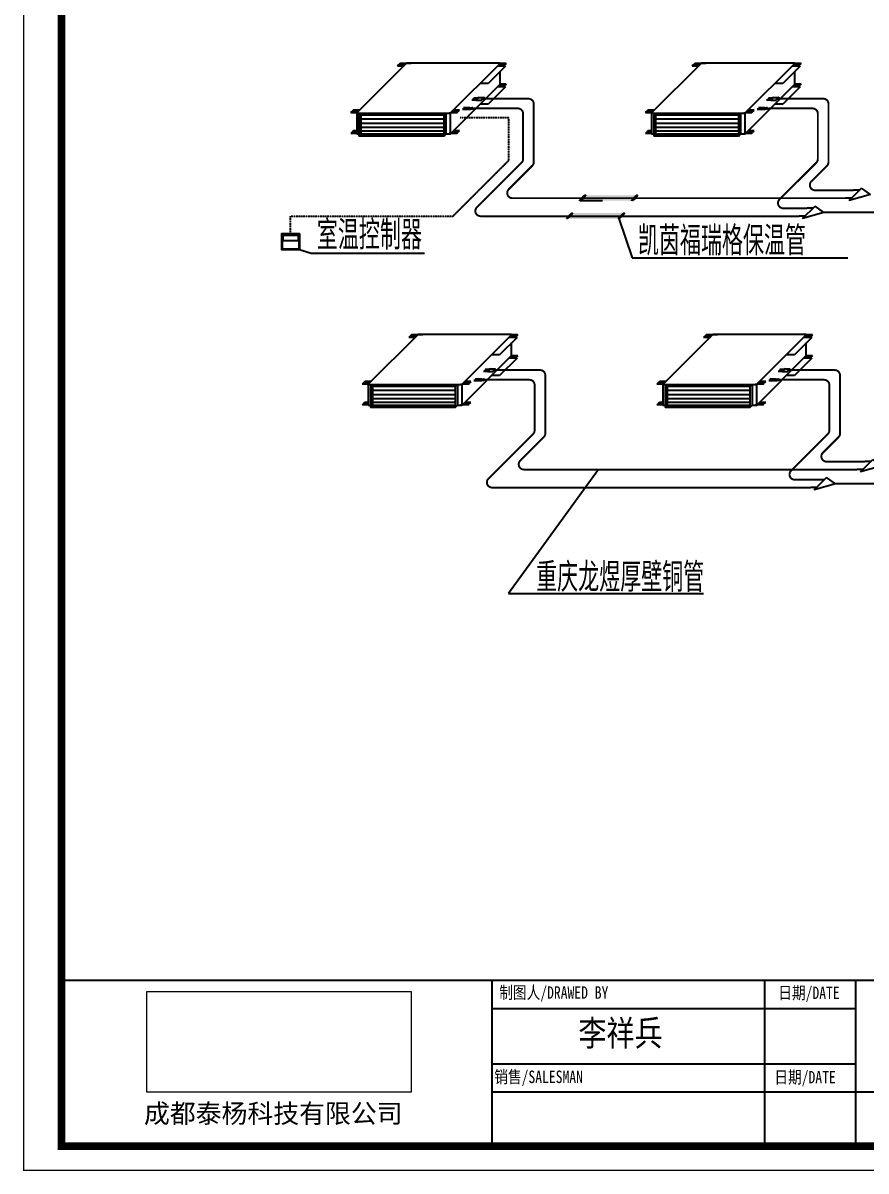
# Model space of a CAD drawing. Header units: millimetres. Extents: x -5096 to 255006, y -2833 to 77941.
# Drawn here: x 46267 to 57384, y 24560 to 39709 of the extents above; entities that cross this region are included whole.
import ezdxf

# ---------------------------------------------------------------- set-up
doc = ezdxf.new("R2010")
doc.units = ezdxf.units.MM
doc.linetypes.add('DASHED', pattern=[0.75, 0.5, -0.25])
doc.layers.add('填充', color=7, linetype='Continuous', lineweight=9)
doc.layers.add('暖气片', color=1, linetype='Continuous', lineweight=5)
doc.layers.add('墙体线', color=8, linetype='Continuous')
doc.layers.add('文字', color=7, linetype='Continuous')
doc.styles.add('-宋体', font='', dxfattribs={"width": 0.8})
doc.styles.add('_TCH_DIM', font='SIMPLEX', dxfattribs={"bigfont": 'GBCBIG'})
doc.styles.add('GS-标注', font='')
doc.styles.add('宋体', font='simhei.ttf', dxfattribs={"width": 0.8})
doc.styles.get('-宋体').set_extended_font_data('SimSun')
doc.styles.get('GS-标注').set_extended_font_data('SimSun')
picture_1 = doc.add_image_def('image1.png', size_in_pixel=(1086, 414))

# ---------------------------------------------------------------- blocks, each defined once
blk = doc.blocks.new('A$C58AB66E0')
for p, q in [((0.132, 0), (0.607, 0.475)), ((0.952, 0.238), (0.607, 0.475)), ((0.224, 0.092), (0, 0.092)), ((0.952, 0.238), (0.132, 0)), ((0.528, 0.396), (0.304, 0.396))]:
    blk.add_line(p, q)
blk = doc.blocks.new('A$C14F644B0')
for p, q in [((0.235, 0.893), (2.138, 2.796)), ((1.827, 2.725), (1.794, 2.692)), ((2.034, 2.692), (1.794, 2.692)), ((1.84, 2.725), (1.807, 2.692)), ((1.808, 2.706), (1.821, 2.706)), ((1.987, 2.725), (1.827, 2.725)), ((1.861, 2.758), (1.893, 2.791)), ((2.021, 2.758), (1.861, 2.758)), ((1.874, 2.758), (1.906, 2.791)), ((1.879, 2.777), (1.892, 2.777)), ((2.133, 2.791), (1.893, 2.791)), ((5.736, 2.801), (2.152, 2.801)), ((2.158, 2.801), (2.2, 2.801)), ((2.158, 2.801), (2.324, 2.801)), ((5.736, 2.801), (2.16, 2.801)), ((3.835, 0.893), (5.738, 2.796)), ((5.638, 2.692), (4.971, 2.024)), ((5.95, 2.692), (5.282, 2.024)), ((5.878, 2.692), (5.638, 2.692)), ((5.95, 2.692), (5.638, 2.692)), ((5.98, 2.791), (5.74, 2.791)), ((5.914, 2.725), (5.754, 2.725)), ((5.948, 2.758), (5.788, 2.758)), ((5.901, 2.725), (5.869, 2.692)), ((5.914, 2.725), (5.881, 2.692)), ((5.896, 2.706), (5.883, 2.706)), ((5.935, 2.758), (5.968, 2.791)), ((5.98, 2.791), (5.948, 2.758)), ((5.966, 2.777), (5.953, 2.777)), ((5.738, 2.001), (5.738, 2.48)), ((3.835, 0.093), (5.738, 1.996)), ((5.282, 2.024), (4.971, 2.024)), ((5.638, 1.892), (4.971, 1.224)), ((5.95, 1.892), (5.282, 1.224)), ((5.878, 1.892), (5.638, 1.892)), ((5.95, 1.892), (5.638, 1.892)), ((5.98, 1.991), (5.74, 1.991)), ((5.914, 1.924), (5.754, 1.924)), ((5.948, 1.958), (5.788, 1.958)), ((5.901, 1.924), (5.869, 1.892)), ((5.914, 1.924), (5.881, 1.892)), ((5.896, 1.906), (5.883, 1.906)), ((5.935, 1.958), (5.968, 1.991)), ((5.98, 1.991), (5.948, 1.958)), ((5.966, 1.977), (5.953, 1.977)), ((4.655, 1.4), (4.688, 1.4)), ((4.655, 1.4), (4.688, 1.4)), ((4.685, 1.397), (4.764, 1.476)), ((4.685, 1.397), (4.818, 1.397)), ((4.729, 1.474), (4.762, 1.474)), ((4.764, 1.476), (4.897, 1.476)), ((4.818, 1.383), (4.924, 1.49)), ((4.818, 1.383), (4.818, 1.397)), ((4.818, 1.383), (5.01, 1.383)), ((4.924, 1.49), (4.897, 1.476)), ((4.924, 1.49), (5.116, 1.49)), ((5.009, 1.382), (5.118, 1.491)), ((5.01, 1.383), (5.009, 1.382)), ((5.009, 1.382), (5.017, 1.382)), ((5.116, 1.49), (5.01, 1.383)), ((5.017, 1.382), (5.126, 1.491)), ((5.017, 1.382), (5.02, 1.383)), ((5.126, 1.49), (5.02, 1.383)), ((5.073, 1.437), (5.113, 1.437)), ((5.116, 1.49), (5.118, 1.491)), ((5.118, 1.491), (5.126, 1.491)), ((5.126, 1.491), (5.126, 1.49)), ((0.033, 0.93), (0, 0.898)), ((0.24, 0.898), (0, 0.898)), ((0.045, 0.93), (0.013, 0.898)), ((0.014, 0.912), (0.027, 0.912)), ((0.193, 0.93), (0.033, 0.93)), ((0.066, 0.964), (0.099, 0.997)), ((0.226, 0.964), (0.066, 0.964)), ((0.079, 0.964), (0.112, 0.997)), ((0.085, 0.983), (0.098, 0.983)), ((0.339, 0.997), (0.099, 0.997)), ((0.233, 0.889), (0.233, 0.087)), ((0.238, 0.887), (3.822, 0.887)), ((0.244, 0.887), (0.286, 0.887)), ((0.244, 0.887), (0.41, 0.887)), ((0.319, 0.8), (0.406, 0.887)), ((3.573, 0.8), (3.658, 0.885)), ((3.657, 0.887), (3.822, 0.887)), ((3.658, 0.885), (3.658, 0.087)), ((3.822, 0.887), (3.78, 0.887)), ((3.824, 0.888), (3.824, 0.087)), ((4.08, 0.898), (3.84, 0.898)), ((4.179, 0.997), (3.939, 0.997)), ((4.113, 0.93), (3.953, 0.93)), ((4.146, 0.964), (3.986, 0.964)), ((4.1, 0.93), (4.067, 0.898)), ((4.08, 0.898), (4.113, 0.93)), ((4.094, 0.912), (4.081, 0.912)), ((4.134, 0.964), (4.166, 0.997)), ((4.146, 0.964), (4.179, 0.997)), ((4.165, 0.983), (4.152, 0.983)), ((4.535, 1.041), (4.296, 1.041)), ((4.296, 1.041), (4.535, 1.041)), ((4.58, 1.086), (4.341, 1.086)), ((4.58, 1.086), (4.535, 1.041)), ((4.535, 1.041), (4.552, 1.036)), ((4.607, 1.091), (4.552, 1.036)), ((4.552, 1.036), (4.596, 1.036)), ((4.557, 1.041), (4.601, 1.041)), ((4.57, 1.054), (4.614, 1.054)), ((4.58, 1.086), (4.607, 1.091)), ((4.651, 1.091), (4.596, 1.036)), ((4.597, 1.081), (4.641, 1.081)), ((4.607, 1.091), (4.651, 1.091)), ((4.608, 1.04), (4.655, 1.087)), ((4.608, 1.048), (4.616, 1.048)), ((4.609, 1.038), (4.608, 1.04)), ((4.642, 1.036), (4.61, 1.036)), ((4.66, 1.054), (4.628, 1.054)), ((4.639, 1.079), (4.647, 1.079)), ((4.652, 1.04), (4.647, 1.038)), ((4.652, 1.04), (4.699, 1.087)), ((4.652, 1.04), (4.674, 1.047)), ((4.66, 1.089), (4.655, 1.087)), ((4.687, 1.081), (4.655, 1.081)), ((4.696, 1.091), (4.665, 1.091)), ((4.708, 1.081), (4.674, 1.047)), ((4.699, 1.087), (4.698, 1.089)), ((4.698, 1.064), (4.738, 1.064)), ((4.699, 1.087), (4.708, 1.081)), ((5.282, 1.224), (4.971, 1.224)), ((3.573, 0.8), (0.319, 0.8)), ((0.319, 0.8), (0.319, 0)), ((0.406, 0.087), (0.406, 0.8)), ((0.406, 0.661), (3.573, 0.661)), ((0.406, 0.501), (3.573, 0.501)), ((3.573, 0.8), (3.573, 0)), ((0.033, 0.13), (0, 0.098)), ((0.233, 0.098), (0, 0.098)), ((0.045, 0.13), (0.013, 0.098)), ((0.014, 0.112), (0.027, 0.112)), ((0.193, 0.13), (0.033, 0.13)), ((0.066, 0.164), (0.099, 0.197)), ((0.226, 0.164), (0.066, 0.164)), ((0.079, 0.164), (0.112, 0.197)), ((0.085, 0.182), (0.098, 0.182)), ((0.233, 0.197), (0.099, 0.197)), ((0.233, 0.087), (0.319, 0.087)), ((0.238, 0.087), (0.319, 0.087)), ((0.244, 0.087), (0.286, 0.087)), ((0.319, 0), (0.406, 0.087)), ((0.406, 0.341), (3.573, 0.341)), ((0.406, 0.202), (3.573, 0.202)), ((0.406, 0.087), (0.41, 0.087)), ((0.406, 0.087), (3.573, 0.087)), ((3.573, 0), (3.658, 0.087)), ((3.657, 0.087), (3.822, 0.087)), ((3.658, 0.087), (3.822, 0.087)), ((3.822, 0.087), (3.78, 0.087)), ((4.08, 0.098), (3.84, 0.098)), ((4.179, 0.197), (3.939, 0.197)), ((4.113, 0.13), (3.953, 0.13)), ((4.146, 0.164), (3.986, 0.164)), ((4.1, 0.13), (4.067, 0.098)), ((4.08, 0.098), (4.113, 0.13)), ((4.094, 0.112), (4.081, 0.112)), ((4.134, 0.164), (4.166, 0.197)), ((4.146, 0.164), (4.179, 0.197)), ((4.165, 0.182), (4.152, 0.182)), ((3.573, 0), (0.319, 0))]:
    blk.add_line(p, q)
for points in [[(2.021, 2.758), (2.026, 2.758), (2.03, 2.756), (2.033, 2.754), (2.033, 2.75), (2.031, 2.746), (2.028, 2.742), (2.023, 2.737), (2.016, 2.733), (2.009, 2.73), (2.001, 2.727), (1.994, 2.725), (1.987, 2.725)], [(2.152, 2.801), (2.149, 2.801), (2.147, 2.801), (2.144, 2.8), (2.142, 2.799), (2.14, 2.797), (2.138, 2.796)], [(2.152, 2.801), (2.149, 2.801), (2.147, 2.801), (2.144, 2.8), (2.142, 2.799), (2.14, 2.797), (2.138, 2.796)], [(5.738, 2.796), (5.739, 2.797), (5.74, 2.799), (5.74, 2.8), (5.739, 2.801), (5.738, 2.801), (5.736, 2.801)], [(5.754, 2.725), (5.748, 2.725), (5.744, 2.727), (5.742, 2.73), (5.742, 2.733), (5.743, 2.737), (5.747, 2.742), (5.752, 2.746), (5.759, 2.75), (5.766, 2.754), (5.774, 2.756), (5.781, 2.758), (5.788, 2.758)], [(5.738, 1.996), (5.739, 1.997), (5.74, 1.998), (5.74, 2), (5.739, 2.001), (5.738, 2.001), (5.736, 2.001)], [(5.754, 1.924), (5.748, 1.925), (5.744, 1.927), (5.742, 1.929), (5.742, 1.933), (5.743, 1.937), (5.747, 1.941), (5.752, 1.946), (5.759, 1.95), (5.766, 1.953), (5.774, 1.956), (5.781, 1.958), (5.788, 1.958)], [(0.226, 0.964), (0.232, 0.964), (0.236, 0.962), (0.238, 0.959), (0.239, 0.956), (0.237, 0.952), (0.234, 0.947), (0.228, 0.943), (0.222, 0.939), (0.214, 0.935), (0.207, 0.933), (0.199, 0.931), (0.193, 0.93)], [(0.235, 0.893), (0.234, 0.892), (0.233, 0.89), (0.234, 0.889), (0.234, 0.888), (0.236, 0.888), (0.238, 0.887)], [(3.822, 0.887), (3.824, 0.888), (3.826, 0.888), (3.829, 0.889), (3.831, 0.89), (3.833, 0.892), (3.835, 0.893)], [(3.953, 0.93), (3.947, 0.931), (3.943, 0.933), (3.941, 0.935), (3.94, 0.939), (3.942, 0.943), (3.945, 0.947), (3.951, 0.952), (3.957, 0.956), (3.965, 0.959), (3.972, 0.962), (3.98, 0.964), (3.986, 0.964)], [(4.704, 1.076), (4.704, 1.072), (4.702, 1.068), (4.698, 1.063), (4.693, 1.059), (4.679, 1.051)], [(0.234, 0.147), (0.228, 0.143), (0.222, 0.139), (0.214, 0.135), (0.207, 0.132), (0.199, 0.131), (0.193, 0.13)], [(0.226, 0.164), (0.232, 0.163), (0.233, 0.163)], [(3.822, 0.087), (3.824, 0.087), (3.826, 0.088), (3.829, 0.089), (3.831, 0.09), (3.833, 0.091), (3.835, 0.093)], [(3.953, 0.13), (3.947, 0.131), (3.943, 0.132), (3.941, 0.135), (3.94, 0.139), (3.942, 0.143), (3.945, 0.147), (3.951, 0.151), (3.957, 0.156), (3.965, 0.159), (3.972, 0.162), (3.98, 0.163), (3.986, 0.164)]]:
    blk.add_lwpolyline(points)

msp = doc.modelspace()

# ---------------------------------------------------------------- hatches: boundary and pattern name
h = msp.add_hatch(color=1)
edge = h.paths.add_edge_path()
edge.add_line((53910.1, 37364), (53981.4, 37435.4))
edge.add_line((53981.4, 37435.4), (53683, 37435.4))
edge.add_ellipse((53647.2, 37399.5), major_axis=(-35.8, -35.8), ratio=0.1677535, start_angle=22.5581, end_angle=180.59645, ccw=False)
edge.add_line((53616.4, 37364), (53910.1, 37364))
h = msp.add_hatch(color=1)
h.paths.add_polyline_path([(54083.5, 37375.3), (54042.9, 37435.7), (53981.8, 37435.7), (53921.3, 37375.3)], flags=17)
edge = h.paths.add_edge_path()
edge.add_line((54295.4, 37364), (54295.8, 37364.5))
edge.add_ellipse((54332.1, 37399.5), major_axis=(-35.8, -35.8), ratio=0.1677535, start_angle=192.95406, end_angle=353.90826, ccw=False)
edge.add_line((54365.7, 37435.7), (54042.9, 37435.7))
edge.add_line((54042.9, 37435.7), (54083.5, 37375.3))
edge.add_line((54083.5, 37375.3), (53921.3, 37375.3))
edge.add_line((53921.3, 37375.3), (53910.1, 37364))
edge.add_line((53910.1, 37364), (54295.4, 37364))
h = msp.add_hatch(color=7)
edge = h.paths.add_edge_path()
edge.add_ellipse((53474.8, 37163.4), major_axis=(-35.8, -35.8), ratio=0.1677535, start_angle=19.0458, end_angle=187.50551, ccw=False)
edge.add_line((53442.9, 37127.6), (53738.5, 37127.6))
edge.add_line((53738.5, 37127.6), (53810.7, 37199.7))
edge.add_line((53810.7, 37199.7), (53509.6, 37199.7))
h = msp.add_hatch(color=7)
edge = h.paths.add_edge_path()
edge.add_line((53810.2, 37199.3), (53738.5, 37127.6))
edge.add_line((53738.5, 37127.6), (54123.8, 37127.6))
edge.add_ellipse((54159.7, 37163.4), major_axis=(-35.8, -35.8), ratio=0.1677535, start_angle=199.0458, end_angle=360, ccw=False)
edge.add_line((54191.6, 37199.3), (53810.2, 37199.3))

# ---------------------------------------------------------------- linework, layer by layer
at = {"color": 1}
msp.add_line((53610.5, 37364), (53910.1, 37364), dxfattribs=at)
for p, q in [((54125.3, 37127.1), (54298.3, 36609.4)), ((49911.1, 36719.7), (50065.4, 36669.4)), ((50065.4, 36669.4), (51563.5, 36669.4)), ((54298.3, 36609.4), (57144.6, 36609.4)), ((53854.1, 33816.1), (52671.3, 32180.5)), ((52671.3, 32180.5), (55240.3, 32180.5))]:
    msp.add_line(p, q)
at = {"color": 0, "const_width": 100}
msp.add_lwpolyline([(74431.5, 45251.3), (74431.5, 24887.5), (46776.1, 24887.5), (46776.1, 45251.3), (74431.5, 45251.3)], dxfattribs=at)
at = {"color": 1, "const_width": 25.7}
for points in [[(52342.8, 38708.8), (52934.1, 38708.8, -0.4142136), (53002.7, 38640.2), (53002.7, 37872.7, -0.1989124), (52982.6, 37824.2), (52672.3, 37513.9, 0.6681786), (52720.8, 37396.7), (57114.7, 37396.7)], [(56229.5, 38708.8), (56820.7, 38708.8, -0.4142136), (56889.4, 38640.2), (56889.4, 37872.7, -0.1989124), (56869.2, 37824.2), (56663.3, 37618.2, 0.6681786), (56711.8, 37501), (57219, 37501)], [(52494.6, 35128.2), (53085.8, 35128.2, -0.4142136), (53154.5, 35059.5), (53154.5, 34292.1, -0.1989124), (53134.3, 34243.5), (52824.1, 33933.2, 0.6681786), (52872.6, 33816.1), (57266.4, 33816.1)], [(56381.3, 35128.2), (56972.5, 35128.2, -0.4142136), (57041.1, 35059.5), (57041.1, 34292.1, -0.1989124), (57021, 34243.5), (56815.1, 34037.6, 0.6681786), (56863.6, 33920.4), (57370.7, 33920.4)]]:
    msp.add_lwpolyline(points, format="xyb", dxfattribs=at)
at = {"color": 5, "const_width": 25.7}
for points in [[(56503, 37158.8), (52300.9, 37158.8, -0.6681786), (52252.3, 37275.9), (52841.6, 37865.2, 0.1989124), (52861.7, 37913.7), (52861.7, 38512.2, 0.4142136), (52793.1, 38580.8), (52214.4, 38580.8)], [(56607.3, 37263.1), (56291.9, 37263.1, -0.6681786), (56243.3, 37380.3), (56728.3, 37865.2, 0.1989124), (56748.4, 37913.7), (56748.4, 38512.2, 0.4142136), (56679.7, 38580.8), (56101.1, 38580.8)], [(56654.8, 33578.1), (52452.6, 33578.1, -0.6681786), (52404.1, 33695.3), (52993.4, 34284.6, 0.1989124), (53013.5, 34333.1), (53013.5, 34931.5, 0.4142136), (52944.8, 35000.2), (52366.2, 35000.2)], [(56759.1, 33682.4), (56443.6, 33682.4, -0.6681786), (56395.1, 33799.6), (56880, 34284.6, 0.1989124), (56900.1, 34333.1), (56900.1, 34931.5, 0.4142136), (56831.5, 35000.2), (56252.8, 35000.2)]]:
    msp.add_lwpolyline(points, format="xyb", dxfattribs=at)
at = {"color": 4, "linetype": 'DASHED'}
msp.add_lwpolyline([(49795.2, 36931.2), (49795.2, 37158.8), (51935.9, 37158.8), (52674.9, 37897.7), (52674.9, 38458.8), (52030.1, 38458.8)], dxfattribs=at)
at = {"color": 5, "const_width": 25.7}
for points in [[(56829.6, 37208.7), (58144.5, 37208.7), (59210.6, 38274.8), (59210.6, 34385.8)], [(59054, 34385.8), (58296.2, 33628.1), (56981.3, 33628.1)]]:
    msp.add_lwpolyline(points, dxfattribs=at)
for points in [[(49682.7, 36931.2), (49907.6, 36931.2, -0.4142136), (49911.1, 36927.7), (49911.1, 36719.7, -0.4142136), (49907.6, 36716.3), (49682.7, 36716.3, -0.4142136), (49679.2, 36719.7), (49679.2, 36927.7, -0.4142136)], [(49691.1, 36922.8), (49899.2, 36922.8, -0.4142136), (49902.6, 36919.3), (49902.6, 36728.2, -0.4142136), (49899.2, 36724.7), (49691.1, 36724.7, -0.4142136), (49687.7, 36728.2), (49687.7, 36919.3, -0.4142136)]]:
    msp.add_lwpolyline(points, format="xyb", close=True)
msp.add_lwpolyline([(49696.9, 36910.7), (49893.7, 36910.7), (49893.7, 36832.6), (49696.9, 36832.6)], close=True)
at = {"color": 1}
for centre in [(53647.2, 37399.5), (54332.1, 37399.5)]:
    msp.add_ellipse(centre, major_axis=(-35.8, -35.8), ratio=0.1677535, dxfattribs=at)
at = {"color": 7}
for centre in [(53474.8, 37163.4), (54159.7, 37163.4)]:
    msp.add_ellipse(centre, major_axis=(-35.8, -35.8), ratio=0.1677535, dxfattribs=at)
at = {"layer": '填充', "color": 0, "const_width": 19.1}
msp.add_lwpolyline([(46276.1, 45569.4), (75976.1, 45569.4), (75976.1, 24569.4), (46276.1, 24569.4)], close=True, dxfattribs=at)
at = {"layer": '墙体线', "color": 8}
for p, q in [((46776.1, 27076.3), (65517, 27076.3)), ((52449.9, 27076.3), (52449.9, 24870)), ((56044.7, 27076.3), (56044.7, 24876.3)), ((57244.7, 27076.3), (57244.7, 24876.3)), ((52449.9, 26706.3), (57244.7, 26706.3)), ((52449.9, 25976.3), (57244.7, 25976.3)), ((52449.9, 25606.3), (57244.8, 25606.3)), ((57244.8, 25606.3), (65517, 25606.3))]:
    msp.add_line(p, q, dxfattribs=at)

# ---------------------------------------------------------------- block references
at = {"xscale": 343.2000000000116, "yscale": 343.1999999999971, "zscale": 343.2}
for name, p in [('A$C14F644B0', (50588.2, 38215.8)), ('A$C14F644B0', (54474.8, 38215.8)), ('A$C58AB66E0', (57114.7, 37365.1)), ('A$C58AB66E0', (56503, 37127.2)), ('A$C14F644B0', (50739.9, 34635.1)), ('A$C14F644B0', (54626.6, 34635.1)), ('A$C58AB66E0', (57266.4, 33784.5)), ('A$C58AB66E0', (56654.8, 33546.5))]:
    msp.add_blockref(name, p, dxfattribs=at)

# ---------------------------------------------------------------- texts
at = {"color": 0, "ltscale": 10, "char_height": 165, "attachment_point": 1, "style": '宋体'}
for s, insert in [('{\\fSimSun|b0|i0|c134|p2; 制图人/DRAWED BY }', (52458.3, 26997.9)), ('{\\fSimSun|b0|i0|c134|p2; 日期/DATE\\P }', (56137.7, 26994.7)), ('{\\fSimSun|b0|i0|c134|p2;销售/SALESMAN}', (52482.2, 25885.8)), ('{\\fSimSun|b0|i0|c134|p2; 日期/DATE\\P }', (56085.8, 25881.3))]:
    msp.add_mtext(s, dxfattribs=dict(at, insert=insert))
at = {"color": 0, "insert": (53591.1, 26549.3), "char_height": 338.8, "width": 8817.095, "attachment_point": 1, "style": '-宋体'}
msp.add_mtext('李祥兵', dxfattribs=at)
at = {"color": 0, "linetype": 'ByBlock', "ltscale": 10, "insert": (47862.2, 25444.6), "char_height": 250, "attachment_point": 1, "style": 'GS-标注'}
msp.add_mtext('成都泰杨科技有限公司', dxfattribs=at)
at = {"layer": '文字', "char_height": 384.9, "width": 6656.279, "attachment_point": 1, "style": '_TCH_DIM'}
for s, insert in [('室温控制器', (50142.3, 37102.8)), ('凯茵福瑞格保温管', (54375.3, 37026.3)), ('重庆龙煜厚壁铜管', (53033.3, 32586.4))]:
    msp.add_mtext(s, dxfattribs=dict(at, insert=insert))

# ---------------------------------------------------------------- pictures from other files: only their frames are drawn
at = {"layer": '暖气片', "color": 0}
image = msp.add_image(picture_1, insert=(47900.5, 25601.5), size_in_units=(3483.5, 1328), dxfattribs=at)
image.dxf.flags = 7

doc.saveas('drawing.dxf')
